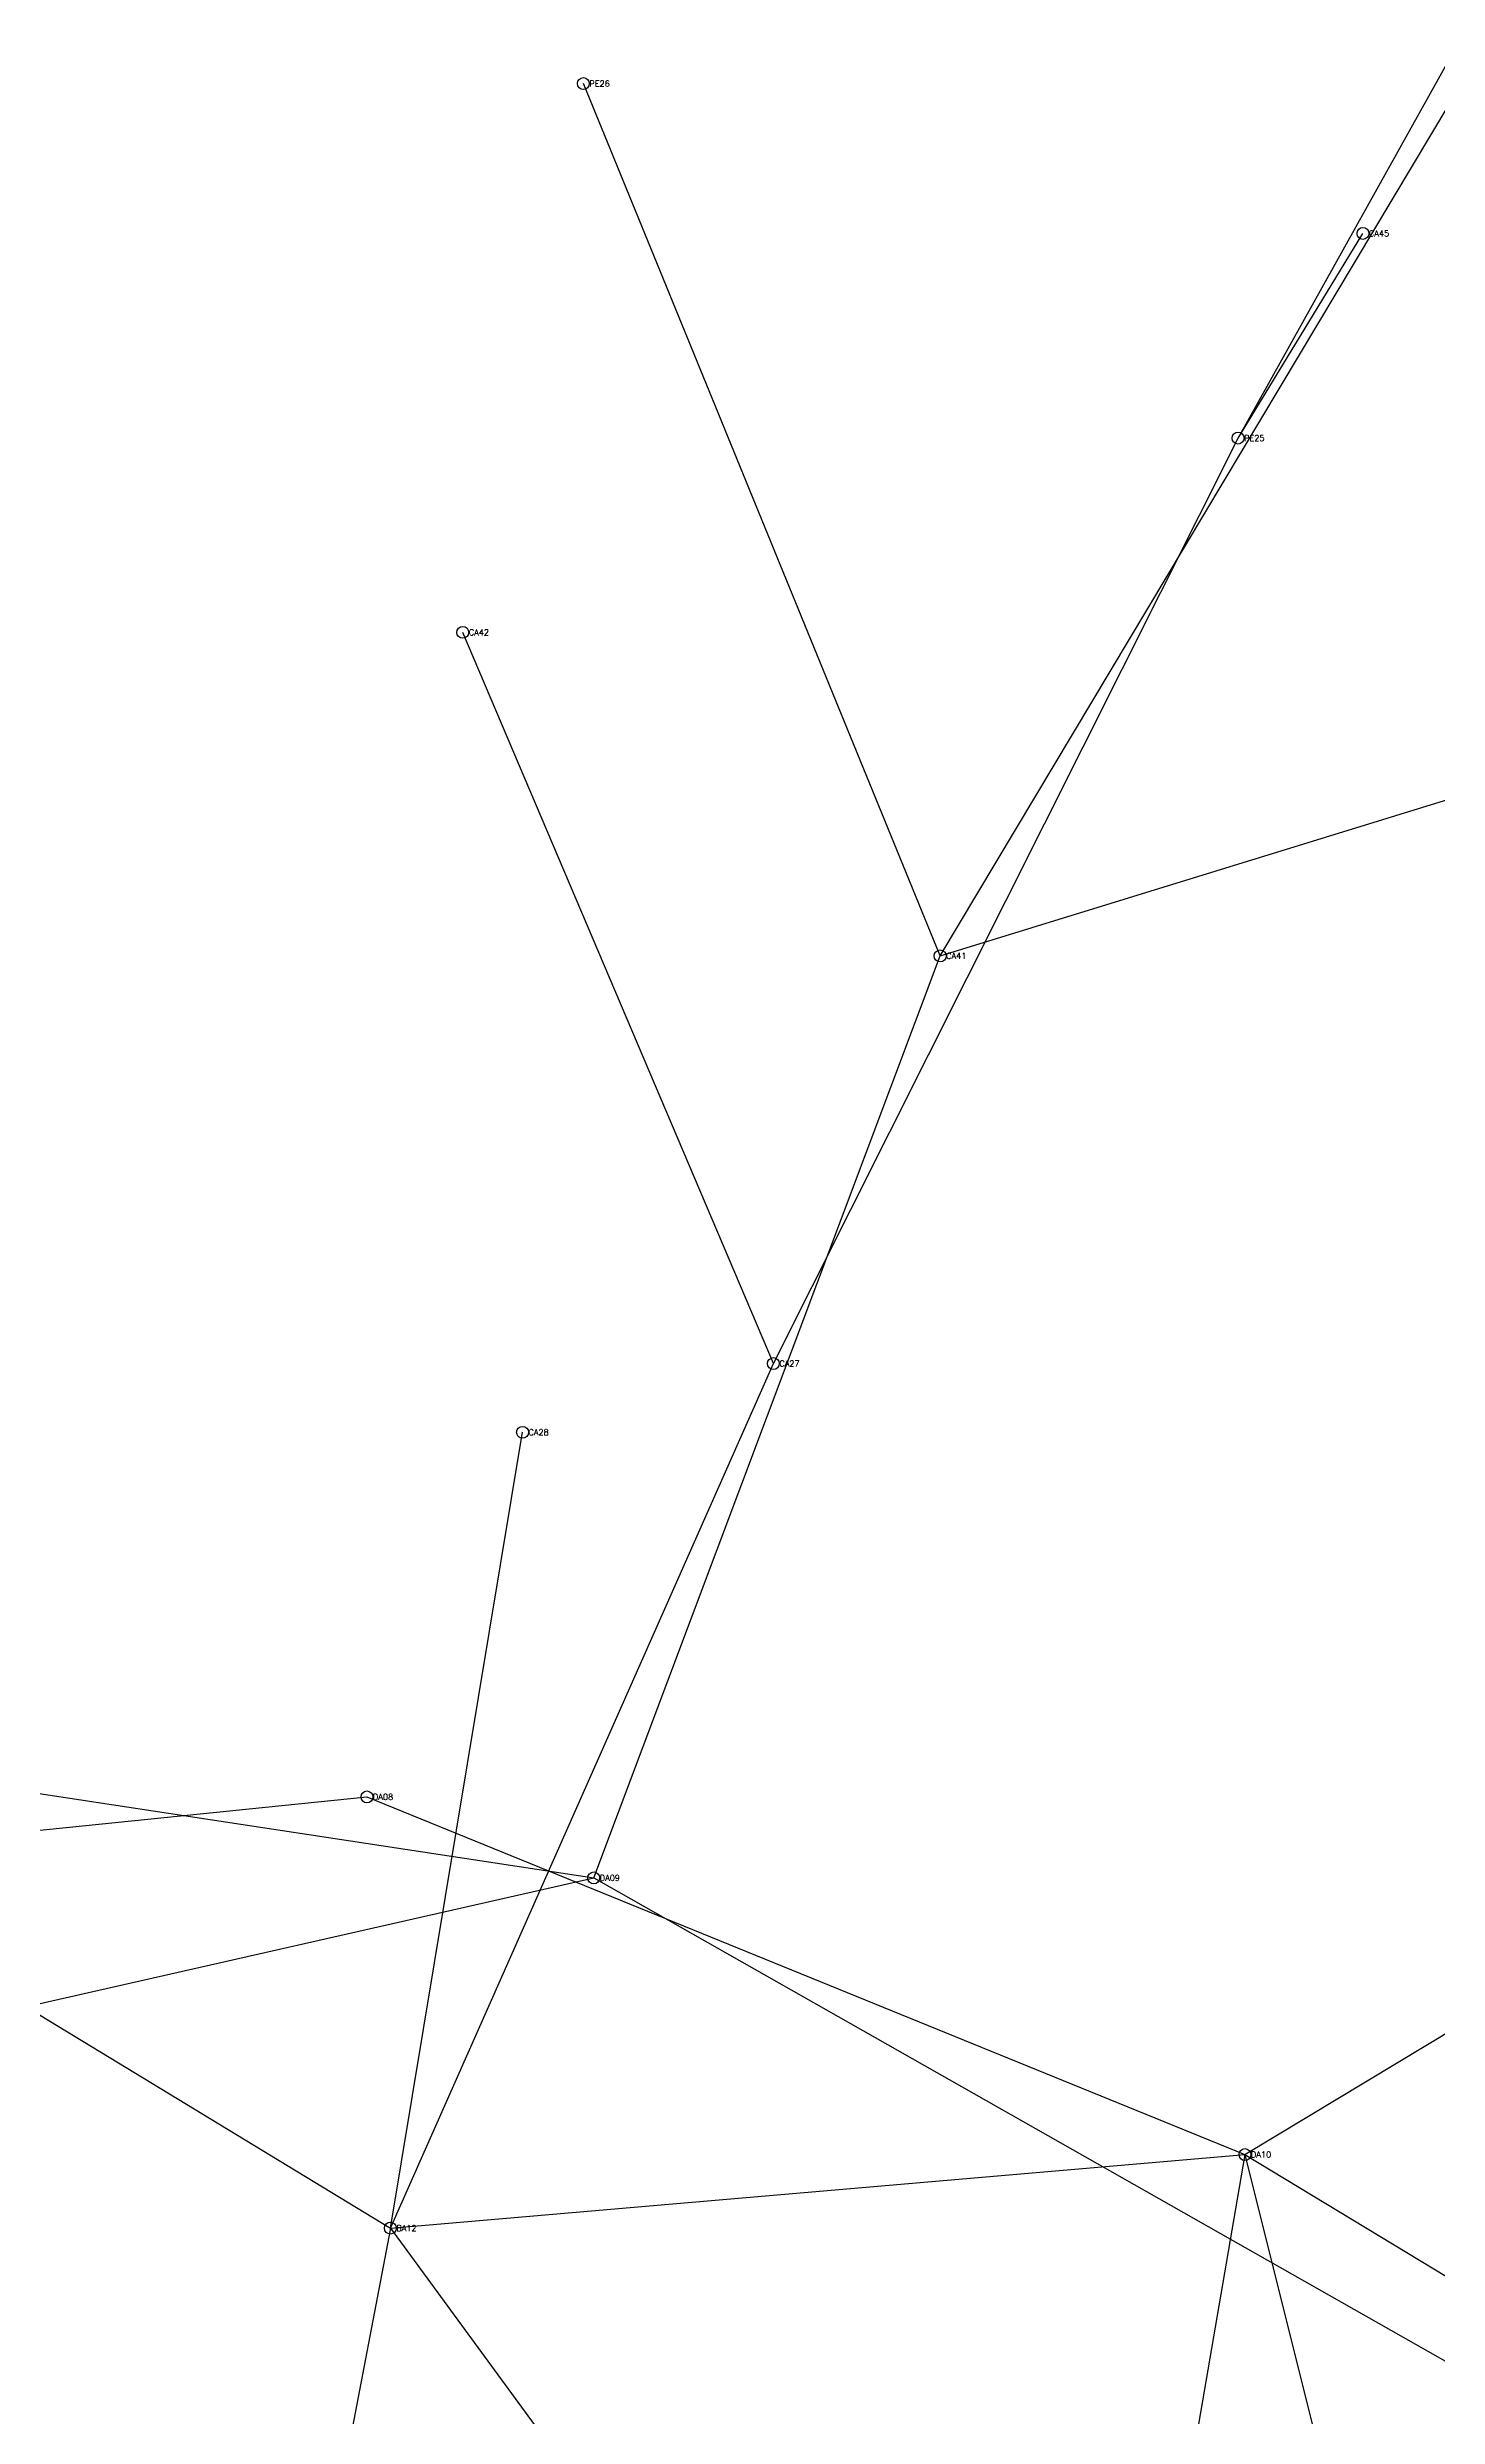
# Model space of a CAD drawing. Extents: x 166396 to 169408, y 2545087 to 2547192.
# Drawn here: x 167833.2 to 168066.1, y 2546482.5 to 2546879.4 of the extents above; entities that cross this region are included whole.
import ezdxf

# ---------------------------------------------------------------- set-up
doc = ezdxf.new("R2010")
doc.units = 0
doc.styles.get("Standard").update_dxf_attribs({"font": 'simplex'})

msp = doc.modelspace()

# ---------------------------------------------------------------- linework, layer by layer
at = {"color": 4}
for p, q in [((168032.678, 2546813.93), (168114.543, 2546960.82)), ((167982.779, 2546727.192), (168077.357, 2546885.439)), ((167982.779, 2546727.192), (167923.01, 2546873.299)), ((168032.678, 2546813.93), (168053.603, 2546848.214)), ((167954.838, 2546658.907), (168032.678, 2546813.93)), ((167954.838, 2546658.907), (167902.823, 2546781.386)), ((167982.779, 2546727.192), (168121.536, 2546769.937)), ((167924.753, 2546572.754), (167982.779, 2546727.192)), ((167890.689, 2546514.096), (167954.838, 2546658.907)), ((167890.689, 2546514.096), (167912.82, 2546647.396)), ((167750.468, 2546599.271), (167924.753, 2546572.754)), ((167750.468, 2546599.271), (167890.689, 2546514.096)), ((167603.792, 2546557.624), (167886.768, 2546586.324)), ((167886.768, 2546586.324), (168033.836, 2546526.42)), ((167731.31, 2546528.917), (167924.753, 2546572.754)), ((167924.753, 2546572.754), (168072.727, 2546488.785)), ((168033.836, 2546526.42), (168104.084, 2546568.83)), ((168033.836, 2546526.42), (168104.084, 2546568.83)), ((167890.689, 2546514.096), (168033.836, 2546526.42)), ((168033.836, 2546526.42), (168004.906, 2546358.34)), ((168033.836, 2546526.42), (168201.692, 2546424.881)), ((168033.836, 2546526.42), (168049.791, 2546462.566)), ((167890.689, 2546514.096), (167839.663, 2546246.644)), ((167890.689, 2546514.096), (168004.906, 2546358.34))]:
    msp.add_line(p, q, dxfattribs=at)
for centre in [(167923.01, 2546873.299), (168053.603, 2546848.214), (168032.678, 2546813.93), (167902.823, 2546781.386), (167982.779, 2546727.192), (167954.838, 2546658.907), (167912.82, 2546647.396), (167886.768, 2546586.324), (167924.753, 2546572.754), (168033.836, 2546526.42), (167890.689, 2546514.096)]:
    msp.add_circle(centre, 1)

# ---------------------------------------------------------------- texts
at = {"color": 5}
for s, p in [('PE26', (167924.01, 2546872.799)), ('CA45', (168054.603, 2546847.714)), ('PE25', (168033.678, 2546813.43)), ('CA42', (167903.823, 2546780.886)), ('CA41', (167983.779, 2546726.692)), ('CA27', (167955.838, 2546658.407)), ('CA28', (167913.82, 2546646.896)), ('DA08', (167887.768, 2546585.824)), ('DA09', (167925.753, 2546572.254)), ('DA10', (168034.836, 2546525.92)), ('BA12', (167891.689, 2546513.596))]:
    msp.add_text(s, height=1, dxfattribs=at).set_placement(p)

doc.saveas('drawing.dxf')
